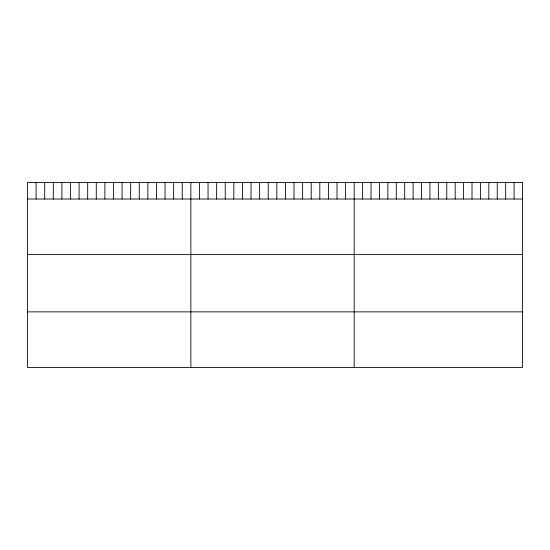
<?xml version="1.0" encoding="UTF-8"?>
<svg xmlns="http://www.w3.org/2000/svg" width="550" height="550" viewBox="0 0 550 550"><rect width="100%" height="100%" fill="white"/><g stroke="black" fill="none" stroke-linecap="round" stroke-linejoin="round"><path stroke-width="0.82" d="M27.5 199.024L522.5 199.024M27.5 254.602L522.5 254.602M27.5 311.864L522.5 311.864M514.085 182.559L514.085 199.024M505.67 182.559L505.67 199.024M497.255 182.559L497.255 199.024M488.84 182.559L488.84 199.024M480.425 182.559L480.425 199.024M472.01 182.559L472.01 199.024M463.595 182.559L463.595 199.024M455.18 182.559L455.18 199.024M446.765 182.559L446.765 199.024M438.35 182.559L438.35 199.024M429.935 182.559L429.935 199.024M421.52 182.559L421.52 199.024M413.105 182.559L413.105 199.024M404.69 182.559L404.69 199.024M396.275 182.559L396.275 199.024M387.86 182.559L387.86 199.024M379.445 182.559L379.445 199.024M371.03 182.559L371.03 199.024M362.615 182.559L362.615 199.024M354.2 182.559L354.2 367.441M345.599 182.559L345.599 199.024M337.006 182.559L337.006 199.024M328.405 182.559L328.405 199.024M319.811 182.559L319.811 199.024M311.211 182.559L311.211 199.024M302.617 182.559L302.617 199.024M294.016 182.559L294.016 199.024M285.423 182.559L285.423 199.024M276.822 182.559L276.822 199.024M268.228 182.559L268.228 199.024M259.627 182.559L259.627 199.024M251.034 182.559L251.034 199.024M242.433 182.559L242.433 199.024M233.839 182.559L233.839 199.024M225.239 182.559L225.239 199.024M216.645 182.559L216.645 199.024M208.044 182.559L208.044 199.024M199.451 182.559L199.451 199.024M190.85 182.559L190.85 367.441M182.249 182.559L182.249 199.024M173.656 182.559L173.656 199.024M165.055 182.559L165.055 199.024M156.461 182.559L156.461 199.024M147.861 182.559L147.861 199.024M139.267 182.559L139.267 199.024M130.666 182.559L130.666 199.024M122.073 182.559L122.073 199.024M113.472 182.559L113.472 199.024M104.878 182.559L104.878 199.024M96.277 182.559L96.277 199.024M87.684 182.559L87.684 199.024M79.083 182.559L79.083 199.024M70.489 182.559L70.489 199.024M61.889 182.559L61.889 199.024M53.295 182.559L53.295 199.024M44.694 182.559L44.694 199.024M36.101 182.559L36.101 199.024M522.5 182.559L27.5 182.559L27.5 367.441L522.5 367.441L522.5 182.559"/></g></svg>
